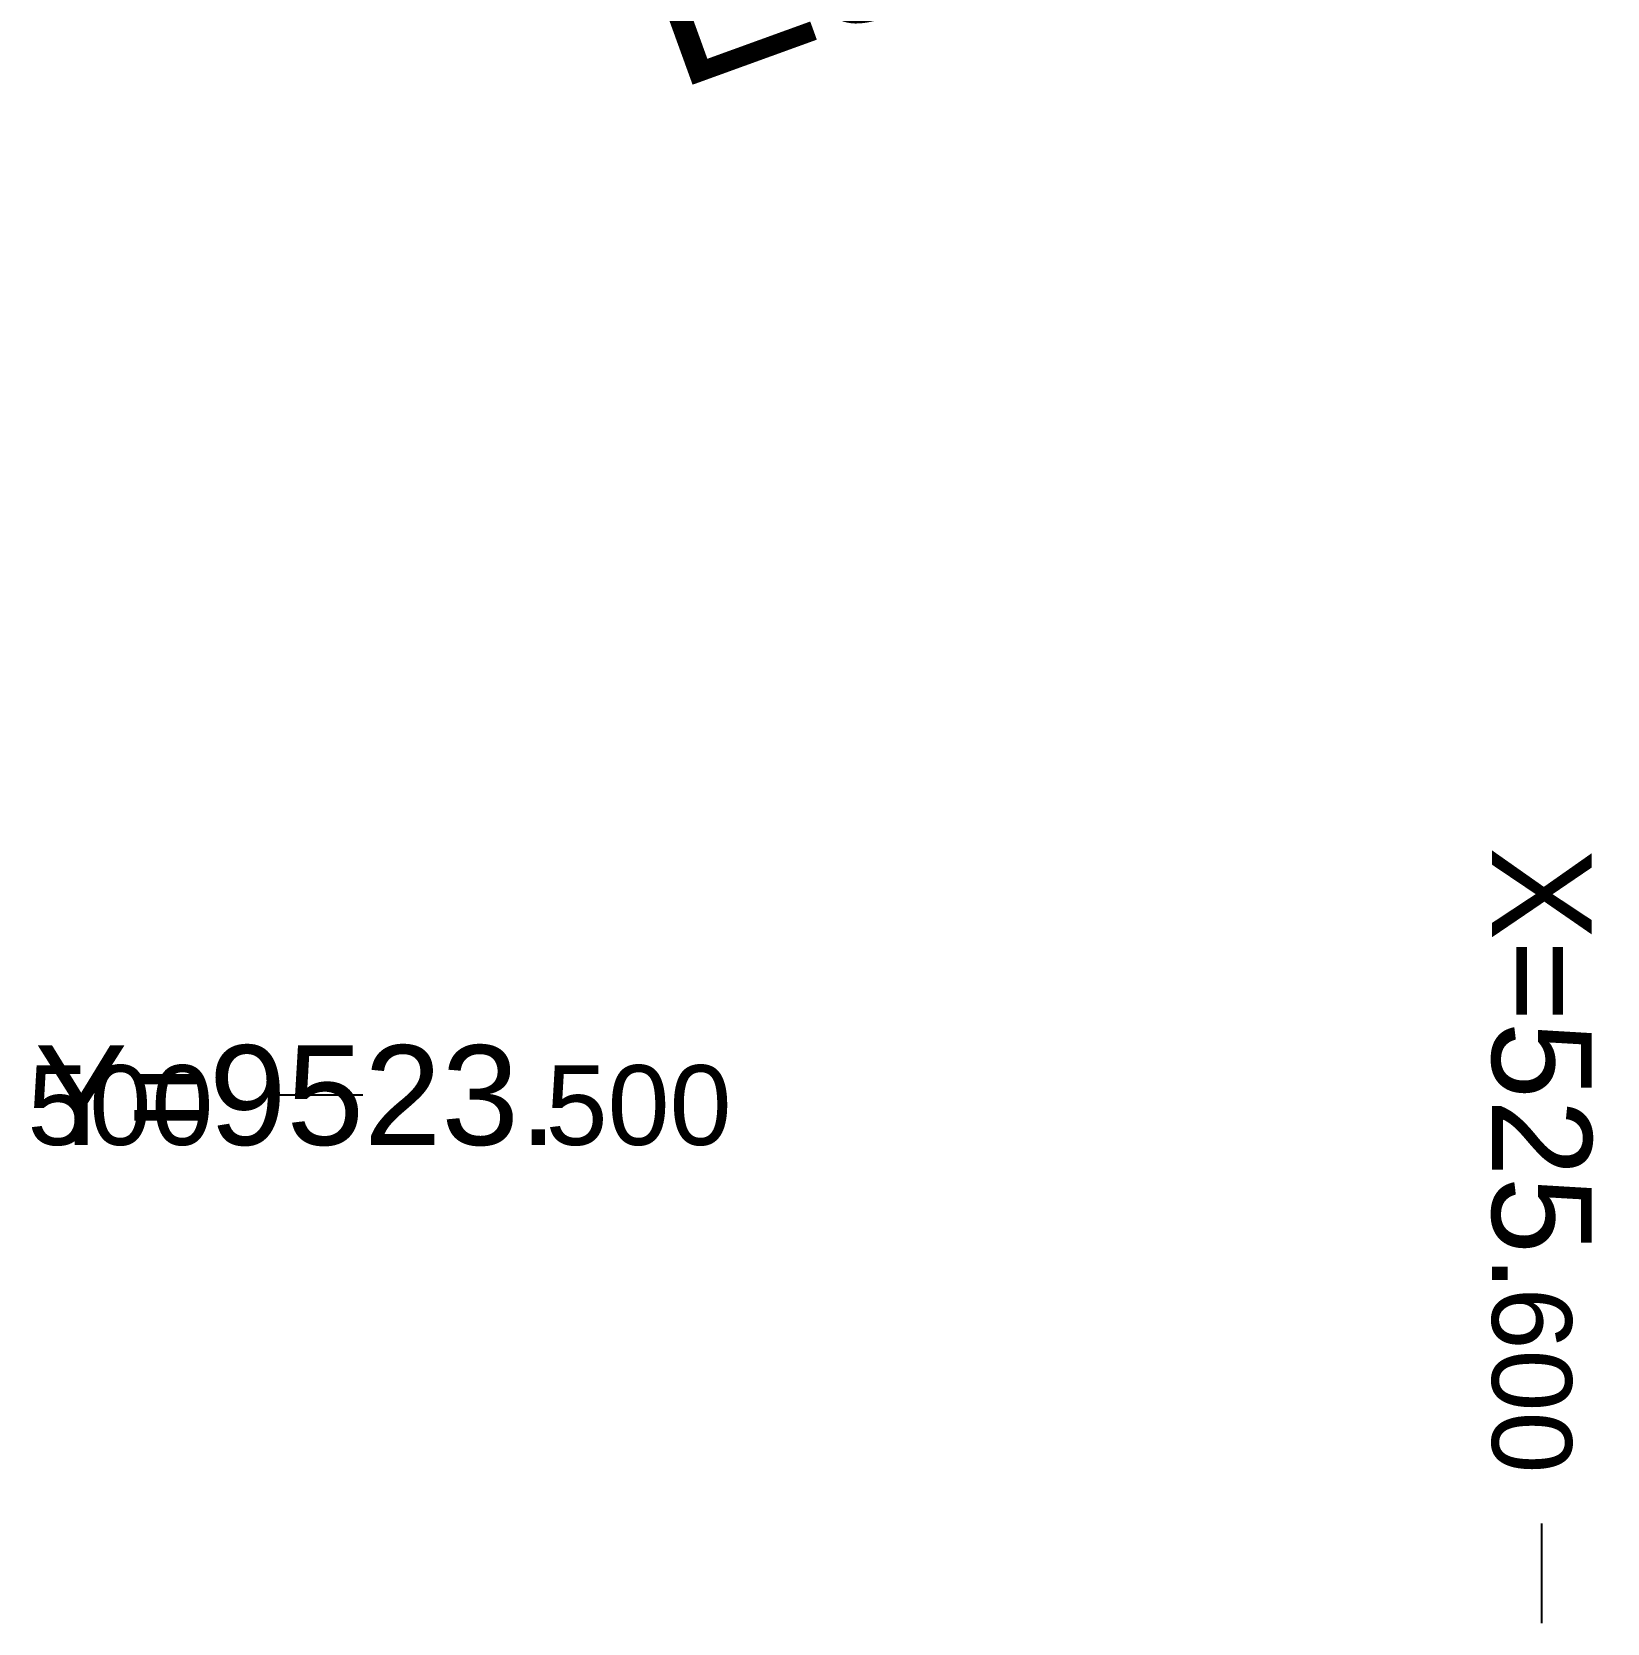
# Model space of a CAD drawing. Header units: millimetres. Extents: x 524954 to 526204, y 9523489 to 9524010.
# Drawn here: x 525569.72 to 525601.31, y 9523489.41 to 9523521.31 of the extents above; entities that cross this region are included whole.
import ezdxf
from ezdxf import colors
from ezdxf.entities.mleader import LeaderData, LeaderLine
from ezdxf.enums import TextEntityAlignment as Align
from ezdxf.math import Vec2, Vec3

# ---------------------------------------------------------------- set-up
doc = ezdxf.new("R2010")
doc.units = ezdxf.units.MM
for name, color, linetype in [('Annotation', 7, 'Continuous'), ('Carroyage', 7, 'Continuous'), ('Carroyage(2)', 7, 'Continuous'), ('ETQ PAIR', 7, 'Continuous')]:
    doc.layers.add(name, color=color, linetype=linetype)
doc.styles.get("Standard").update_dxf_attribs({"font": 'arial.ttf'})

msp = doc.modelspace()

# ---------------------------------------------------------------- linework, layer by layer
at = {"layer": 'Carroyage'}
msp.add_line((525600, 9523489.414), (525600, 9523491.414), dxfattribs=at)
at = {"layer": 'Carroyage(2)'}
msp.add_line((525576.364, 9523500), (525574.364, 9523500), dxfattribs=at)

# ---------------------------------------------------------------- texts
at = {"layer": 'Annotation'}
for s, height, p in [('X=525.', 2, (525599, 9523496.037)), ('600', 1.6, (525599, 9523492.414))]:
    msp.add_text(s, height=height, rotation=270, dxfattribs=at).set_placement(p, align=Align.RIGHT)
for s, height, p in [('Y=9523.', 2, (525569.781, 9523499)), ('500', 1.6, (525580.025, 9523499))]:
    msp.add_text(s, height=height, dxfattribs=at).set_placement(p)
msp.add_text('500', height=1.6, dxfattribs=at).set_placement((525573.364, 9523499), align=Align.RIGHT)

# ---------------------------------------------------------------- leaders
at = {"layer": 'ETQ PAIR'}
ml = msp.add_multileader_mtext('Standard', dxfattribs=at)
ml.set_content('Escalier', color=256)
ml.set_leader_properties()
ml.build(insert=Vec2(0, 0))
ml.multileader.update_dxf_attribs({"has_text_frame": 1, "dogleg_length": 2.5, "arrow_head_size": 3.5})
ctx = ml.context
ctx.base_point, ctx.char_height, ctx.arrow_head_size, ctx.landing_gap_size, ctx.plane_origin, ctx.plane_x_axis, ctx.plane_y_axis = Vec3(525581.405, 9523521.518), 3.5, 3.5, 0.8, Vec3(525605.64, 9523477.285), Vec3(0.940159, 0.340735), Vec3(-0.340735, 0.940159)
ctx.text_align_type = 1
notes = []
notes.append((ctx, [(0, (1, 1, 0), (525601.309, 9523528.731), (-0.940159, -0.340735), 2.5, [(1, [(525592.449, 9523605.178), (525599.035, 9523628.461)], 0, [])])]))
ctx.mtext.insert, ctx.mtext.text_direction, ctx.mtext.rotation, ctx.mtext.alignment, ctx.mtext.flow_direction = Vec3(525589.576, 9523526.371), Vec3(0.940159, 0.340735), 0.347698, 2, 5
ctx.mtext.has_bg_fill, ctx.mtext.bg_color, ctx.mtext.bg_scale_factor, ctx.mtext.bg_transparency, ctx.mtext.use_window_bg_color = 1, -1027028792, 1.5, 0, 1
for ctx, leaders in notes:
    for number, flags, end, landing, length, lines in leaders:
        leader = LeaderData()
        leader.index, (leader.has_last_leader_line, leader.has_dogleg_vector, leader.attachment_direction) = number, flags
        leader.last_leader_point, leader.dogleg_vector, leader.dogleg_length = Vec3(end), Vec3(landing), length
        for number, points, colour, breaks in lines:
            line = LeaderLine()
            line.index, line.vertices, line.color, line.breaks = number, Vec3.list(points), colors.encode_raw_color(colour), breaks
            leader.lines.append(line)
        ctx.leaders.append(leader)

doc.saveas('drawing.dxf')
